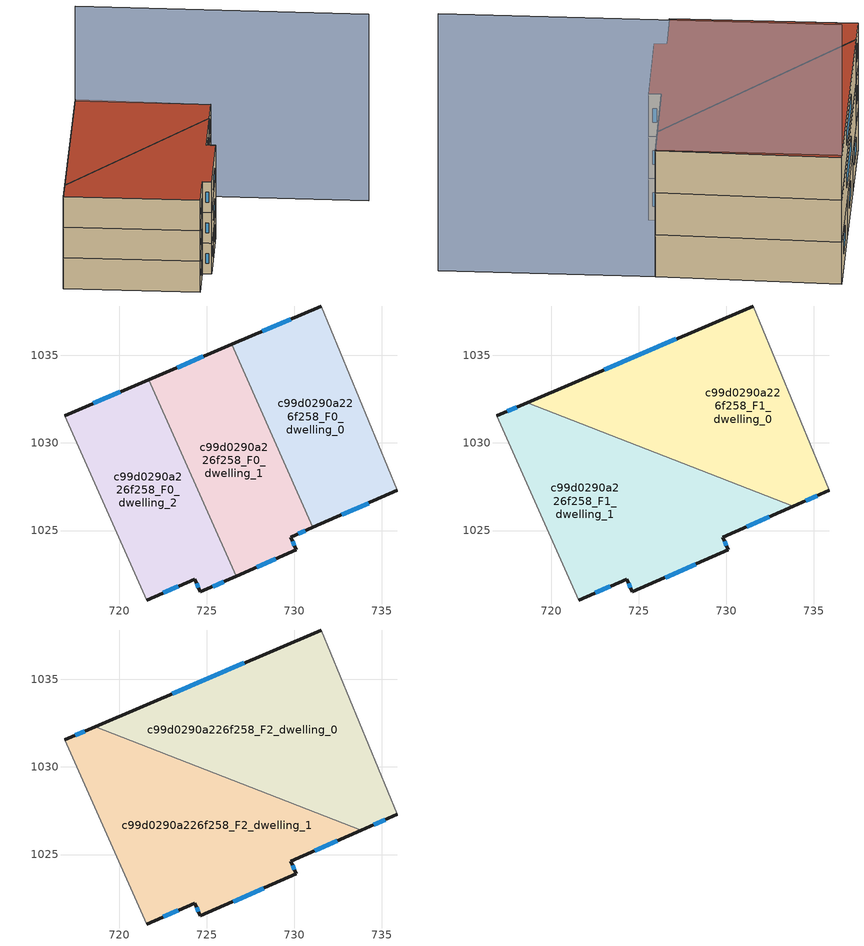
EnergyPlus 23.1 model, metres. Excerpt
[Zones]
c99d0290a226f258_F0_dwelling_0
 floor ground (EU_floor_Construction): 731.55,1037.82 735.88,1027.29 731.06,1025.18 726.42,1035.63 z0
 wall outside (EU_wall_Construction): 731.55,1037.82 726.42,1035.63 / 731.06,1025.18 735.88,1027.29 z0:3
 wall to c99d0290a226f258_F0_dwelling_1 (EU_wall_Construction): 726.42,1035.63 731.06,1025.18 z0:3
 wall adiabatic (EU_wall_Construction): 735.88,1027.29 731.55,1037.82 z0:3
 window (EU_Window_Construction): 729.8,1037.08 728.16,1036.38 / 732.7,1025.9 734.24,1026.57 z1.02:1.98
c99d0290a226f258_F0_dwelling_1
 floor ground (EU_floor_Construction): 726.42,1035.63 731.06,1025.18 729.8,1024.62 730.12,1023.89 726.68,1022.39 721.7,1033.61 z0
 wall outside (EU_wall_Construction): 726.42,1035.63 721.7,1033.61 / 726.68,1022.39 730.12,1023.89 729.8,1024.62 731.06,1025.18 z0:3
 wall to c99d0290a226f258_F0_dwelling_2 (EU_wall_Construction): 721.7,1033.61 726.68,1022.39 z0:3
 window (EU_Window_Construction): 724.81,1034.95 723.3,1034.3 / 730.23,1024.81 730.63,1024.99 / 730.01,1024.14 729.91,1024.37 / 727.85,1022.9 728.95,1023.38 z1.02:1.98
c99d0290a226f258_F0_dwelling_2
 floor ground (EU_floor_Construction): 721.7,1033.61 726.68,1022.39 724.63,1021.49 724.31,1022.23 721.57,1021.03 716.89,1031.56 z0
 wall outside (EU_wall_Construction): 721.7,1033.61 716.89,1031.56 / 721.57,1021.03 724.31,1022.23 724.63,1021.49 726.68,1022.39 z0:3
 wall adiabatic (EU_wall_Construction): 716.89,1031.56 721.57,1021.03 z0:3
 window (EU_Window_Construction): 720.06,1032.92 718.53,1032.26 / 725.33,1021.8 725.98,1022.08 / 724.42,1021.98 724.52,1021.74 / 722.5,1021.44 723.38,1021.82 z1.02:1.98
c99d0290a226f258_F1_dwelling_0
 floor to c99d0290a226f258_F0_dwelling_0 (EU_floor_Construction): 731.55,1037.82 735.88,1027.29 733.84,1026.39 729.83,1027.95 726.42,1035.63 z3
 floor to c99d0290a226f258_F0_dwelling_1 (EU_floor_Construction): 726.42,1035.63 729.83,1027.95 723.04,1030.6 721.7,1033.61 z3
 floor to c99d0290a226f258_F0_dwelling_2 (EU_floor_Construction): 721.7,1033.61 723.04,1030.6 718.64,1032.31 z3
 wall outside (EU_wall_Construction): 731.55,1037.82 718.64,1032.31 / 733.84,1026.39 735.88,1027.29 z3:6
 wall to c99d0290a226f258_F1_dwelling_1 (EU_wall_Construction): 718.64,1032.31 733.84,1026.39 z3:6
 wall adiabatic (EU_wall_Construction): 735.88,1027.29 731.55,1037.82 z3:6
 window (EU_Window_Construction): 727.16,1035.95 723.03,1034.18 / 734.53,1026.7 735.18,1026.98 z4.02:4.98
c99d0290a226f258_F1_dwelling_1
 floor to c99d0290a226f258_F0_dwelling_1 (EU_floor_Construction): 729.83,1027.95 731.06,1025.18 729.8,1024.62 730.12,1023.89 726.68,1022.39 723.04,1030.6 z3
 floor to c99d0290a226f258_F0_dwelling_2 (EU_floor_Construction): 723.04,1030.6 726.68,1022.39 724.63,1021.49 724.31,1022.23 721.57,1021.03 716.89,1031.56 718.64,1032.31 z3
 floor to c99d0290a226f258_F0_dwelling_0 (EU_floor_Construction): 733.84,1026.39 731.06,1025.18 729.83,1027.95 z3
 wall outside (EU_wall_Construction): 721.57,1021.03 724.31,1022.23 724.63,1021.49 730.12,1023.89 729.8,1024.62 733.84,1026.39 / 718.64,1032.31 716.89,1031.56 z3:6
 wall adiabatic (EU_wall_Construction): 716.89,1031.56 721.57,1021.03 z3:6
 window (EU_Window_Construction): 722.5,1021.44 723.38,1021.82 / 718.04,1032.05 717.49,1031.82 / 731.17,1025.23 732.46,1025.79 / 730.01,1024.14 729.91,1024.37 / 726.5,1022.31 728.25,1023.07 / 724.42,1021.98 724.52,1021.74 z4.02:4.98
c99d0290a226f258_F2_dwelling_0
 floor to c99d0290a226f258_F1_dwelling_0 (EU_floor_Construction): 731.55,1037.82 735.88,1027.29 733.84,1026.39 718.64,1032.31 z6
 wall outside (EU_wall_Construction): 731.55,1037.82 718.64,1032.31 / 733.84,1026.39 735.88,1027.29 z6:9
 wall to c99d0290a226f258_F2_dwelling_1 (EU_wall_Construction): 718.64,1032.31 733.84,1026.39 z6:9
 wall adiabatic (EU_wall_Construction): 735.88,1027.29 731.55,1037.82 z6:9
 window (EU_Window_Construction): 727.16,1035.95 723.03,1034.18 / 734.53,1026.7 735.18,1026.98 z7.02:7.98
 roof outside (EU_roof_Construction): 735.88,1027.29 731.55,1037.82 718.64,1032.31 733.84,1026.39 z9
c99d0290a226f258_F2_dwelling_1
 floor to c99d0290a226f258_F1_dwelling_1 (EU_floor_Construction): 733.84,1026.39 729.8,1024.62 730.12,1023.89 724.63,1021.49 724.31,1022.23 721.57,1021.03 716.89,1031.56 718.64,1032.31 z6
 wall outside (EU_wall_Construction): 721.57,1021.03 724.31,1022.23 724.63,1021.49 730.12,1023.89 729.8,1024.62 733.84,1026.39 / 718.64,1032.31 716.89,1031.56 z6:9
 wall adiabatic (EU_wall_Construction): 716.89,1031.56 721.57,1021.03 z6:9
 window (EU_Window_Construction): 722.5,1021.44 723.38,1021.82 / 718.04,1032.05 717.49,1031.82 / 731.17,1025.23 732.46,1025.79 / 730.01,1024.14 729.91,1024.37 / 726.5,1022.31 728.25,1023.07 / 724.42,1021.98 724.52,1021.74 z7.02:7.98
 roof outside (EU_roof_Construction): 730.12,1023.89 729.8,1024.62 733.84,1026.39 718.64,1032.31 716.89,1031.56 721.57,1021.03 724.31,1022.23 724.63,1021.49 z9
shading: 741.19,1015.11 731.28,1037.71 z0:18.3
[Building]
EU S2 Campaign: North Axis=0; Terrain=City; Solar Distribution=FullExterior
[Site:Location]
Vienna: Latitude=48; Longitude=16.5; Time Zone=1; Elevation=183
[SizingPeriod:WeatherFileDays]
AnnualSizingPeriod: Begin Month=1; Begin Day of Month=1; End Month=12; End Day of Month=31; Day of Week for Start Day=Monday; Use Weather File Daylight Saving Period=No; Use Weather File Rain and Snow Indicators=No
[MATERIAL]
EU_InternalMass_Material: Roughness=MediumRough; Thickness=0.1; Conductivity=1; Density=1800; Specific Heat=900; Thermal Absorptance=0.9; Solar Absorptance=0.7; Visible Absorptance=0.7
[MATERIAL:NOMASS] Roughness=MediumRough; Thermal Absorptance=0.9; Solar Absorptance=0.7; Visible Absorptance=0.7
Name | Thermal Resistance
EU_wall_NoMass | 0.942466
EU_roof_NoMass | 0.551687
EU_floor_NoMass | 0.66527
[WINDOWMATERIAL:SIMPLEGLAZINGSYSTEM]
EU_Window_SimpleGlazing: UFactor=2.03367; Solar Heat Gain Coefficient=0.65; Visible Transmittance=0.65
[CONSTRUCTION]
EU_wall_Construction: EU_wall_NoMass
EU_roof_Construction: EU_roof_NoMass
EU_floor_Construction: EU_floor_NoMass
EU_Window_Construction: EU_Window_SimpleGlazing
EU_InternalMass_Construction: EU_InternalMass_Material
[ZONE] Type=1; Multiplier=1; Ceiling Height=autocalculate; Floor Area=autocalculate; Part of Total Floor Area=Yes
Name | Volume
c99d0290a226f258_F0_dwelling_0 | 185.587
c99d0290a226f258_F1_dwelling_0; c99d0290a226f258_F2_dwelling_0 | 278.408
c99d0290a226f258_F0_dwelling_1 | 185.591
c99d0290a226f258_F1_dwelling_1; c99d0290a226f258_F2_dwelling_1 | 278.376
c99d0290a226f258_F0_dwelling_2 | 185.572
[INTERNALMASS] Construction=EU_InternalMass_Construction
Name | Zone or ZoneList | Surface Area
c99d0290a226f258_F0_dwelling_0_EU_InternalMass | c99d0290a226f258_F0_dwelling_0 | 61.8623
c99d0290a226f258_F0_dwelling_1_EU_InternalMass | c99d0290a226f258_F0_dwelling_1 | 61.8643
c99d0290a226f258_F0_dwelling_2_EU_InternalMass | c99d0290a226f258_F0_dwelling_2 | 61.8571
c99d0290a226f258_F1_dwelling_0_EU_InternalMass | c99d0290a226f258_F1_dwelling_0 | 92.8024
c99d0290a226f258_F1_dwelling_1_EU_InternalMass | c99d0290a226f258_F1_dwelling_1 | 92.7923
c99d0290a226f258_F2_dwelling_0_EU_InternalMass | c99d0290a226f258_F2_dwelling_0 | 92.8024
c99d0290a226f258_F2_dwelling_1_EU_InternalMass | c99d0290a226f258_F2_dwelling_1 | 92.7923
[OTHEREQUIPMENT] Fuel Type=Electricity; Design Level Calculation Method=Watts/Area; Power per Zone Floor Area=1; Fraction Latent=0; Fraction Radiant=0; Fraction Lost=0; Carbon Dioxide Generation Rate=0; EndUse Subcategory=EU_Step8_InternalGains
Name | Zone or ZoneList or Space or SpaceList | Schedule
EU_Step8_InternalGain_c99d0290a226f258_F0_dwelling_0_f000 | c99d0290a226f258_F0_dwelling_0 | EU_Step8_GainSchedule_c99d0290a226f258_F0_dwelling_0_f000
EU_Step8_InternalGain_c99d0290a226f258_F0_dwelling_1_f000 | c99d0290a226f258_F0_dwelling_1 | EU_Step8_GainSchedule_c99d0290a226f258_F0_dwelling_1_f000
EU_Step8_InternalGain_c99d0290a226f258_F0_dwelling_2_f000 | c99d0290a226f258_F0_dwelling_2 | EU_Step8_GainSchedule_c99d0290a226f258_F0_dwelling_2_f000
EU_Step8_InternalGain_c99d0290a226f258_F1_dwelling_0_f000 | c99d0290a226f258_F1_dwelling_0 | EU_Step8_GainSchedule_c99d0290a226f258_F1_dwelling_0_f000
EU_Step8_InternalGain_c99d0290a226f258_F1_dwelling_1_f000 | c99d0290a226f258_F1_dwelling_1 | EU_Step8_GainSchedule_c99d0290a226f258_F1_dwelling_1_f000
EU_Step8_InternalGain_c99d0290a226f258_F2_dwelling_0_f000 | c99d0290a226f258_F2_dwelling_0 | EU_Step8_GainSchedule_c99d0290a226f258_F2_dwelling_0_f000
EU_Step8_InternalGain_c99d0290a226f258_F2_dwelling_1_f000 | c99d0290a226f258_F2_dwelling_1 | EU_Step8_GainSchedule_c99d0290a226f258_F2_dwelling_1_f000
[ZONEVENTILATION:DESIGNFLOWRATE] Schedule=EU_AlwaysOn; Design Flow Rate Calculation Method=AirChanges/Hour; Air Changes per Hour=0.530523; Ventilation Type=Natural; Fan Pressure Rise=0; Fan Total Efficiency=1; Constant Term Coefficient=1; Temperature Term Coefficient=0; Velocity Term Coefficient=0; Velocity Squared Term Coefficient=0; Minimum Indoor Temperature=-100; Maximum Indoor Temperature=100; Delta Temperature=-100; Minimum Outdoor Temperature=-100; Maximum Outdoor Temperature=100; Maximum Wind Speed=40
Name | Zone or ZoneList or Space or SpaceList
EU_ConstantAir_c99d0290a226f258_F0_dwelling_0 | c99d0290a226f258_F0_dwelling_0
EU_ConstantAir_c99d0290a226f258_F0_dwelling_1 | c99d0290a226f258_F0_dwelling_1
EU_ConstantAir_c99d0290a226f258_F0_dwelling_2 | c99d0290a226f258_F0_dwelling_2
EU_ConstantAir_c99d0290a226f258_F1_dwelling_0 | c99d0290a226f258_F1_dwelling_0
EU_ConstantAir_c99d0290a226f258_F1_dwelling_1 | c99d0290a226f258_F1_dwelling_1
EU_ConstantAir_c99d0290a226f258_F2_dwelling_0 | c99d0290a226f258_F2_dwelling_0
EU_ConstantAir_c99d0290a226f258_F2_dwelling_1 | c99d0290a226f258_F2_dwelling_1
[HVACTEMPLATE:THERMOSTAT] Constant Heating Setpoint=20; Constant Cooling Setpoint=50
EU_HeatOnly_c99d0290a226f258_F0_dwelling_0; EU_HeatOnly_c99d0290a226f258_F0_dwelling_1; EU_HeatOnly_c99d0290a226f258_F0_dwelling_2; EU_HeatOnly_c99d0290a226f258_F1_dwelling_0; EU_HeatOnly_c99d0290a226f258_F1_dwelling_1; EU_HeatOnly_c99d0290a226f258_F2_dwelling_0; EU_HeatOnly_c99d0290a226f258_F2_dwelling_1
[HVACTEMPLATE:ZONE:IDEALLOADSAIRSYSTEM] System Availability Schedule=EU_AlwaysOn; Maximum Heating Supply Air Temperature=50; Minimum Cooling Supply Air Temperature=13; Maximum Heating Supply Air Humidity Ratio=0.0156; Minimum Cooling Supply Air Humidity Ratio=0.0077; Heating Limit=NoLimit; Cooling Limit=NoLimit; Heating Availability Schedule=EU_AlwaysOn; Cooling Availability Schedule=EU_CoolingOff; Dehumidification Control Type=ConstantSensibleHeatRatio; Cooling Sensible Heat Ratio=0.7; Dehumidification Setpoint=60; Humidification Control Type=None; Humidification Setpoint=30; Outdoor Air Method=None; Outdoor Air Flow Rate per Person=0.00944; Outdoor Air Flow Rate per Zone Floor Area=0; Outdoor Air Flow Rate per Zone=0; Demand Controlled Ventilation Type=None; Outdoor Air Economizer Type=NoEconomizer; Heat Recovery Type=None; Sensible Heat Recovery Effectiveness=0.7; Latent Heat Recovery Effectiveness=0.65
Name | Template Thermostat
c99d0290a226f258_F0_dwelling_0 | EU_HeatOnly_c99d0290a226f258_F0_dwelling_0
c99d0290a226f258_F0_dwelling_1 | EU_HeatOnly_c99d0290a226f258_F0_dwelling_1
c99d0290a226f258_F0_dwelling_2 | EU_HeatOnly_c99d0290a226f258_F0_dwelling_2
c99d0290a226f258_F1_dwelling_0 | EU_HeatOnly_c99d0290a226f258_F1_dwelling_0
c99d0290a226f258_F1_dwelling_1 | EU_HeatOnly_c99d0290a226f258_F1_dwelling_1
c99d0290a226f258_F2_dwelling_0 | EU_HeatOnly_c99d0290a226f258_F2_dwelling_0
c99d0290a226f258_F2_dwelling_1 | EU_HeatOnly_c99d0290a226f258_F2_dwelling_1
[SIZING:ZONE] Zone Cooling Design Supply Air Temperature Input Method=SupplyAirTemperature; Zone Cooling Design Supply Air Temperature=13; Zone Heating Design Supply Air Temperature Input Method=SupplyAirTemperature; Zone Heating Design Supply Air Temperature=50; Zone Cooling Design Supply Air Humidity Ratio=0.008; Zone Heating Design Supply Air Humidity Ratio=0.008; Cooling Design Air Flow Method=DesignDay; Cooling Design Air Flow Rate=0; Cooling Minimum Air Flow per Zone Floor Area=0.000762; Cooling Minimum Air Flow=0; Cooling Minimum Air Flow Fraction=0.2; Heating Design Air Flow Method=DesignDay; Heating Design Air Flow Rate=0; Heating Maximum Air Flow per Zone Floor Area=0.002032; Heating Maximum Air Flow=0.141576; Heating Maximum Air Flow Fraction=0.3; Account for Dedicated Outdoor Air System=No; Dedicated Outdoor Air System Control Strategy=NeutralSupplyAir; Dedicated Outdoor Air Low Setpoint Temperature for Design=autosize; Dedicated Outdoor Air High Setpoint Temperature for Design=autosize; Zone Load Sizing Method=Sensible Load Only No Latent Load; Zone Latent Cooling Design Supply Air Humidity Ratio Input Method=HumidityRatioDifference; Zone Cooling Design Supply Air Humidity Ratio Difference=0.005; Zone Latent Heating Design Supply Air Humidity Ratio Input Method=HumidityRatioDifference; Zone Humidification Design Supply Air Humidity Ratio Difference=0.005
c99d0290a226f258_F0_dwelling_0; c99d0290a226f258_F0_dwelling_1; c99d0290a226f258_F0_dwelling_2; c99d0290a226f258_F1_dwelling_0; c99d0290a226f258_F1_dwelling_1; c99d0290a226f258_F2_dwelling_0; c99d0290a226f258_F2_dwelling_1
[SCHEDULE:CONSTANT]
Name | Hourly Value
EU_AlwaysOn | 1
EU_CoolingOff | 0
[SCHEDULE:FILE] Column Number=1; Rows to Skip at Top=0; Number of Hours of Data=8760; Column Separator=Comma; Interpolate to Timestep=No; Minutes per Item=60; Adjust Schedule for Daylight Savings=Yes
Name | File
EU_Step8_GainSchedule_c99d0290a226f258_F0_dwelling_0_f000 | ../../schedules/c99d0290a226f258/c99d0290a226f258_F0_dwelling_0_f000_gain.csv
EU_Step8_GainSchedule_c99d0290a226f258_F0_dwelling_1_f000 | ../../schedules/c99d0290a226f258/c99d0290a226f258_F0_dwelling_1_f000_gain.csv
EU_Step8_GainSchedule_c99d0290a226f258_F0_dwelling_2_f000 | ../../schedules/c99d0290a226f258/c99d0290a226f258_F0_dwelling_2_f000_gain.csv
EU_Step8_GainSchedule_c99d0290a226f258_F1_dwelling_0_f000 | ../../schedules/c99d0290a226f258/c99d0290a226f258_F1_dwelling_0_f000_gain.csv
EU_Step8_GainSchedule_c99d0290a226f258_F1_dwelling_1_f000 | ../../schedules/c99d0290a226f258/c99d0290a226f258_F1_dwelling_1_f000_gain.csv
EU_Step8_GainSchedule_c99d0290a226f258_F2_dwelling_0_f000 | ../../schedules/c99d0290a226f258/c99d0290a226f258_F2_dwelling_0_f000_gain.csv
EU_Step8_GainSchedule_c99d0290a226f258_F2_dwelling_1_f000 | ../../schedules/c99d0290a226f258/c99d0290a226f258_F2_dwelling_1_f000_gain.csv
